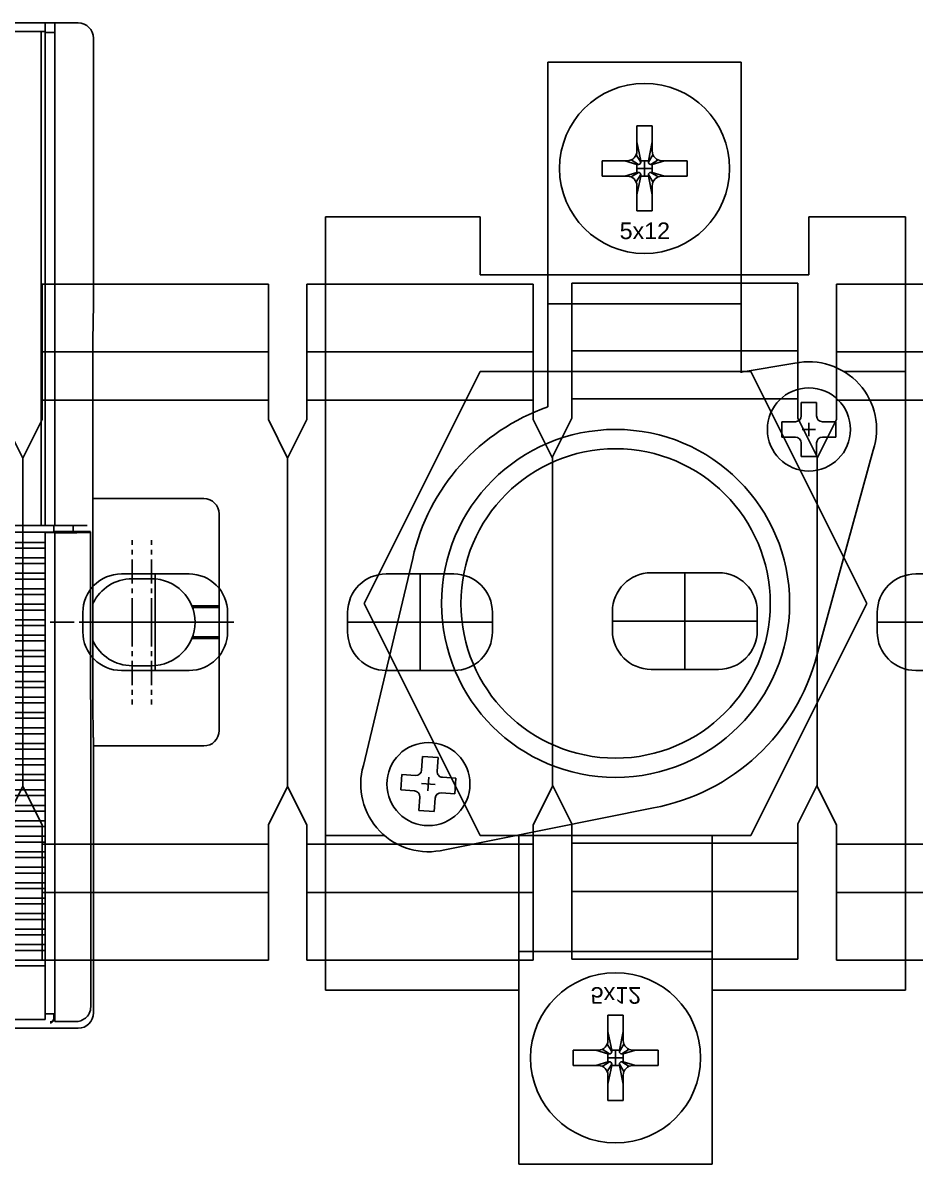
# Model space of a CAD drawing. Header units: millimetres. Extents: x 60229 to 91621, y 21923 to 36546.
# Drawn here: x 82612.1 to 82658.3, y 29826.6 to 29885.6 of the extents above; entities that cross this region are included whole.
import ezdxf
from ezdxf.enums import TextEntityAlignment as Align

# ---------------------------------------------------------------- set-up
doc = ezdxf.new("R2010")
doc.units = ezdxf.units.MM
doc.linetypes.add('CENTER', pattern=[2, 1.25, -0.25, 0.25, -0.25])
for name, color, linetype in [('CASE_DISPLAY_FRONT_BL2', 7, 'Continuous'), ('CASE_UPPER_BL7', 7, 'Continuous'), ('COVER_DISPLAY_BL4', 7, 'Continuous'), ('SUPPORTER_FIXING_BL9', 7, 'Continuous'), ('WINDOW_BL6', 7, 'Continuous')]:
    doc.layers.add(name, color=color, linetype=linetype)
doc.styles.get("Standard").update_dxf_attribs({"font": 'arial.ttf'})

# ---------------------------------------------------------------- blocks, each defined once
blk = doc.blocks.new('A$C07631195')
at = {"layer": 'CASE_DISPLAY_FRONT_BL2', "color": 7, "linetype": 'Continuous'}
for p, q in [((80.75, 52.496), (9.75, 52.496)), ((78.25, 52.054), (80.75, 52.054)), ((80.75, 26.496), (80.75, 52.496)), ((81.25, 51.996), (80.75, 51.996)), ((82.45, 52.496), (81.25, 52.496)), ((81.25, 52.496), (81.25, 50.537)), ((83.25, 37.486), (83.25, 51.696)), ((81.25, 26.496), (81.25, 50.537)), ((83.243, 37.486), (83.244, 37.486)), ((83.244, 37.486), (83.25, 37.486)), ((83.219, 17.496), (83.219, 35.496)), ((80.55, 26.496), (82.917, 26.496)), ((81.2, 26.147), (81.2, 26.496)), ((83.22, 17.237), (83.219, 17.496)), ((83.244, 15.506), (83.243, 15.507)), ((83.25, 15.506), (83.244, 15.506)), ((83.25, 1.296), (83.25, 15.506)), ((81.2, 0.982), (81.2, 1.247)), ((8.05, 0.496), (82.45, 0.496))]:
    blk.add_line(p, q, dxfattribs=at)
for centre, radius, start, end in [((81, 1.026), 0.2, 269.99694, 326.92187), ((80.99, 0.984), 0.21, 337.94371, 348.29605), ((81, 1.026), 0.2, 349.06269, 359.9552), ((80.992, 0.983), 0.208, 348.22723, 354.11711), ((81.007, 0.982), 0.193, 354.10167, 359.95244)]:
    blk.add_arc(centre, radius, start, end, dxfattribs=at)
for centre, major_axis, start_param, end_param in [((82.45, 51.696), (0.338, 0.725), -1.134078, 0.436399), ((82.45, 1.297), (-0.338, 0.725), -3.577991, -2.007515)]:
    blk.add_ellipse(centre, major_axis=major_axis, ratio=0.999583, start_param=start_param, end_param=end_param, dxfattribs=at)
for points, knots in [([(83.219, 35.496), (83.219, 35.624), (83.22, 35.875), (83.221, 36.241), (83.223, 36.578), (83.226, 36.874), (83.229, 37.091), (83.232, 37.235), (83.234, 37.32), (83.237, 37.387), (83.237, 37.437), (83.242, 37.467), (83.24, 37.483), (83.243, 37.486)], [0, 0, 0, 0, 0.192933, 0.378638, 0.55022, 0.701112, 0.825544, 0.876383, 0.918982, 0.95298, 0.978033, 0.993805, 1, 1, 1, 1]), ([(82.202, 26.187), (82.201, 26.231), (82.199, 26.306), (82.199, 26.401), (82.194, 26.46), (82.196, 26.489), (82.193, 26.496)], [0, 0, 0, 0, 0.422136, 0.731008, 0.924015, 1, 1, 1, 1]), ([(83.243, 15.506), (83.241, 15.509), (83.242, 15.523), (83.238, 15.547), (83.237, 15.59), (83.235, 15.646), (83.233, 15.718), (83.23, 15.84), (83.227, 16.025), (83.224, 16.281), (83.222, 16.575), (83.221, 16.898), (83.22, 17.122), (83.22, 17.237)], [0, 0, 0, 0, 0.006068, 0.021273, 0.045423, 0.078276, 0.119584, 0.169094, 0.291086, 0.439963, 0.611585, 0.800866, 1, 1, 1, 1]), ([(81, 0.777), (81.027, 0.777), (81.063, 0.786), (81.095, 0.803), (81.103, 0.808)], [0, 0, 0, 0, 0.739922, 1, 1, 1, 1]), ([(81.103, 0.808), (81.112, 0.813), (81.146, 0.838), (81.172, 0.874), (81.185, 0.905)], [0, 0, 0, 0, 0.232554, 1, 1, 1, 1])]:
    blk.add_open_spline(points, degree=3, knots=knots, dxfattribs=at)
for points in [[(83.119, 17.303), (83.119, 17.321), (83.116, 17.339), (83.111, 17.356)], [(81.168, 0.917), (81.182, 0.939), (81.192, 0.963), (81.196, 0.988)]]:
    blk.add_open_spline(points, degree=3, dxfattribs=at)
at = {"layer": 'CASE_UPPER_BL7', "color": 7, "linetype": 'Continuous'}
blk.add_line((80.75, 52.494), (81.25, 52.494), dxfattribs=at)
at = {"layer": 'COVER_DISPLAY_BL4', "color": 7, "linetype": 'Continuous'}
for p, q in [((71.25, 26.147), (81.25, 26.147)), ((81.25, 26.131), (80.75, 26.131)), ((80.75, 0.947), (80.75, 26.128)), ((83.092, 26.181), (81.25, 26.181)), ((81.25, 26.181), (81.25, 26.147)), ((81.25, 26.128), (82.228, 26.128)), ((81.25, 26.128), (81.25, 3.296)), ((83.092, 26.181), (83.028, 26.135)), ((83.092, 26.181), (83.092, 26.181)), ((83.094, 26.178), (83.094, 18.41)), ((80.75, 25.626), (54.949, 25.626)), ((80.75, 24.826), (54.487, 24.826)), ((54.775, 25.326), (80.75, 25.326)), ((54.313, 24.526), (80.75, 24.526)), ((53.852, 23.726), (80.75, 23.726)), ((80.75, 24.026), (54.025, 24.026)), ((80.75, 23.226), (53.563, 23.226)), ((53.39, 22.926), (80.75, 22.926)), ((52.928, 22.126), (80.75, 22.126)), ((80.75, 22.426), (53.101, 22.426)), ((52.401, 21.326), (80.75, 21.326)), ((52.63, 21.626), (80.75, 21.626)), ((51.855, 20.826), (80.75, 20.826)), ((51.343, 20.526), (80.75, 20.526)), ((80.75, 20.026), (9.75, 20.026)), ((9.75, 19.726), (80.75, 19.726)), ((80.75, 19.226), (9.75, 19.226)), ((9.75, 18.926), (80.75, 18.926)), ((80.75, 18.426), (9.75, 18.426)), ((9.75, 18.126), (80.75, 18.126)), ((80.75, 17.626), (9.75, 17.626)), ((9.75, 17.326), (80.75, 17.326)), ((83.113, 17.277), (83.102, 17.703)), ((83.113, 2.843), (83.113, 17.277)), ((80.75, 16.826), (9.75, 16.826)), ((9.75, 16.526), (80.75, 16.526)), ((80.75, 16.026), (9.75, 16.026)), ((9.75, 15.726), (80.75, 15.726)), ((80.75, 15.226), (9.75, 15.226)), ((9.75, 14.926), (80.75, 14.926)), ((80.75, 14.426), (9.75, 14.426)), ((9.75, 14.126), (80.75, 14.126)), ((80.75, 13.626), (9.75, 13.626)), ((9.75, 13.326), (80.75, 13.326)), ((80.75, 12.826), (9.75, 12.826)), ((9.75, 12.526), (80.75, 12.526)), ((80.75, 12.026), (9.75, 12.026)), ((9.75, 11.726), (80.75, 11.726)), ((80.75, 11.226), (9.75, 11.226)), ((9.75, 10.926), (80.75, 10.926)), ((80.75, 10.426), (9.75, 10.426)), ((9.75, 10.126), (80.75, 10.126)), ((80.75, 9.626), (9.75, 9.626)), ((9.75, 9.326), (80.75, 9.326)), ((80.75, 8.826), (9.75, 8.826)), ((9.75, 8.526), (80.75, 8.526)), ((80.75, 8.026), (9.75, 8.026)), ((9.75, 7.726), (80.75, 7.726)), ((80.75, 7.226), (9.75, 7.226)), ((9.75, 6.926), (80.75, 6.926)), ((80.75, 6.426), (9.75, 6.426)), ((9.75, 6.126), (80.75, 6.126)), ((80.75, 5.626), (9.75, 5.626)), ((9.75, 5.326), (80.75, 5.326)), ((80.75, 4.826), (9.75, 4.826)), ((9.75, 4.526), (80.75, 4.526)), ((80.75, 4.026), (9.75, 4.026)), ((9.75, 3.726), (80.75, 3.726)), ((81.25, 0.843), (81.25, 3.296)), ((81.25, 1.247), (80.75, 1.247)), ((80.75, 0.947), (9.75, 0.947)), ((82.322, 0.843), (81.25, 0.843)), ((82.322, 0.843), (82.288, 0.843))]:
    blk.add_line(p, q, dxfattribs=at)
for centre, major_axis, ratio, start_param, end_param in [((82.228, 26.135), (0.8, 0), 0.008727, -1.570796, -0.012217), ((83.121, 18.41), (0, 1), 0.027186, 1.570796, 2.356194), ((83.089, 2.843), (0, 2), 0.012218, -2.240637, -1.570796)]:
    blk.add_ellipse(centre, major_axis=major_axis, ratio=ratio, start_param=start_param, end_param=end_param, dxfattribs=at)
blk.add_open_spline([(83.108, 1.601), (83.107, 1.483), (83.052, 1.261), (82.849, 1.013), (82.596, 0.873), (82.412, 0.843), (82.322, 0.843)], degree=3, knots=[0, 0, 0, 0, 0.293159, 0.545589, 0.776788, 1, 1, 1, 1], dxfattribs=at)
at = {"layer": 'SUPPORTER_FIXING_BL9', "color": 7, "linetype": 'Continuous'}
for p, q in [((88.95, 27.896), (83.219, 27.896)), ((89.75, 15.896), (89.75, 27.096)), ((86.25, 23.746), (85.25, 23.746)), ((89.75, 22.338), (88.337, 22.338)), ((89.75, 22.26), (88.367, 22.26)), ((89.75, 20.733), (88.367, 20.733)), ((89.75, 20.654), (88.337, 20.654)), ((85.25, 19.246), (86.25, 19.246)), ((88.95, 15.096), (83.25, 15.096))]:
    blk.add_line(p, q, dxfattribs=at)
at = {"layer": 'SUPPORTER_FIXING_BL9', "color": 1, "linetype": 'CENTER'}
for p, q in [((85.25, 21.496), (85.25, 25.746)), ((86.25, 21.496), (86.25, 25.746)), ((82, 21.496), (81, 21.496)), ((86.25, 21.496), (82, 21.496)), ((85.25, 21.496), (85.25, 17.246)), ((86.25, 21.496), (89.5, 21.496)), ((86.25, 21.496), (86.25, 17.246)), ((89.5, 21.496), (90.5, 21.496))]:
    blk.add_line(p, q, dxfattribs=at)
at = {"layer": 'SUPPORTER_FIXING_BL9', "color": 7, "linetype": 'Continuous'}
for centre, radius, start, end in [((88.95, 27.096), 0.8, 0, 90), ((85.25, 21.496), 2.25, 90, 154.57267), ((86.25, 21.496), 2.25, 270, 90), ((85.25, 21.496), 2.25, 205.42733, 270), ((88.95, 15.896), 0.8, 270, 0)]:
    blk.add_arc(centre, radius, start, end, dxfattribs=at)
at = {"layer": 'WINDOW_BL6', "color": 7, "linetype": 'Continuous'}
for p, q in [((78.3, 52.054), (80.55, 52.054)), ((80.55, 52.054), (80.55, 26.496)), ((9.95, 26.496), (80.55, 26.496))]:
    blk.add_line(p, q, dxfattribs=at)
blk = doc.blocks.new('A$C24101B00')
at = {"color": 3, "linetype": 'ByBlock', "lineweight": -2}
for p, q in [((0.999, 34.96), (0.999, 27.968)), ((0.999, 34.96), (12.7, 34.96)), ((12.7, 34.96), (12.7, 27.968)), ((12.7, 31.464), (0.999, 31.464)), ((12.7, 28.967), (0.999, 28.967)), ((0, 25.97), (0.999, 27.968)), ((12.7, 27.968), (13.699, 25.97)), ((0, 25.97), (0, 8.99)), ((13.699, 25.97), (13.699, 8.99)), ((5.101, 19.977), (8.597, 19.977)), ((3.104, 16.981), (3.104, 17.979)), ((10.595, 16.981), (10.595, 17.979)), ((5.101, 14.983), (8.597, 14.983)), ((0, 8.99), (0.999, 6.992)), ((12.7, 6.992), (13.699, 8.99)), ((0.999, 0), (0.999, 6.992)), ((12.7, 0), (12.7, 6.992)), ((0.999, 5.993), (12.7, 5.993)), ((12.7, 3.496), (0.999, 3.496)), ((0.999, 0), (12.7, 0))]:
    blk.add_line(p, q, dxfattribs=at)
at = {"color": 4, "linetype": 'ByBlock', "lineweight": -2}
for p, q in [((6.849, 19.977), (6.849, 14.983)), ((3.104, 17.48), (10.595, 17.48))]:
    blk.add_line(p, q, dxfattribs=at)
at = {"color": 3, "linetype": 'ByBlock', "lineweight": -2}
for centre, start, end in [((5.101, 17.979), 90, 180), ((8.597, 17.979), 0, 90), ((5.101, 16.981), 180, 270), ((8.597, 16.981), 270, 0)]:
    blk.add_arc(centre, 1.998, start, end, dxfattribs=at)
blk = doc.blocks.new('A$C069F31EE')
at = {"color": 16}
for p, q in [((0.5, 0.15), (-0.2, 0.15)), ((0.15, 0.5), (0.15, -0.2))]:
    blk.add_line(p, q, dxfattribs=at)
blk = doc.blocks.new('A$C73DE6472')
at = {"color": 250}
for p, q in [((1, 2.8), (1.8, 2.8)), ((1, 2.1), (1, 2.8)), ((1.8, 2.8), (1.8, 2.1)), ((0, 1), (0, 1.8)), ((0.7, 1.8), (0, 1.8)), ((2.1, 1.8), (2.8, 1.8)), ((2.8, 1.8), (2.8, 1)), ((0.7, 1), (0, 1)), ((1, 0), (1, 0.7)), ((1.8, 0.7), (1.8, 0)), ((2.1, 1), (2.8, 1)), ((1.8, 0), (1, 0))]:
    blk.add_line(p, q, dxfattribs=at)
for centre, start, end in [((0.7, 2.1), 270, 0), ((2.1, 2.1), 180, 270), ((0.7, 0.7), 0, 90), ((2.1, 0.7), 90, 180)]:
    blk.add_arc(centre, 0.3, start, end, dxfattribs=at)
at = {"color": 146}
blk.add_blockref('A$C069F31EE', (1.25, 1.25), dxfattribs=at)
blk = doc.blocks.new('A$C2B95716B')
at = {"color": 250}
blk.add_circle((2.15, 2.15), 2.15, dxfattribs=at)
blk.add_blockref('A$C73DE6472', (0.75, 0.75), dxfattribs=at)
blk = doc.blocks.new('A$C7B0C4276')
at = {"color": 16}
for p, q in [((0.5, 0.1), (-0.3, 0.1)), ((0.1, 0.5), (0.1, -0.3))]:
    blk.add_line(p, q, dxfattribs=at)
blk = doc.blocks.new('A$C539340AF')
at = {"color": 163}
for p, q in [((1.805, 4.4), (1.805, 3.1)), ((1.805, 4.4), (2.594, 4.4)), ((2.594, 3.1), (2.594, 4.4)), ((2.002, 2.6), (1.805, 3.569)), ((2.397, 2.6), (2.594, 3.569)), ((0, 2.6), (0, 2.6)), ((1.305, 2.6), (0, 2.6)), ((0, 1.8), (0, 2.6)), ((1.805, 2.403), (1.174, 2.6)), ((1.884, 2.403), (1.503, 2.641)), ((2.002, 2.521), (1.764, 2.902)), ((1.805, 2.403), (1.805, 1.997)), ((1.805, 2.403), (1.884, 2.403)), ((2.002, 2.6), (2.002, 2.521)), ((2.397, 2.6), (2.002, 2.6)), ((2.397, 2.521), (2.635, 2.902)), ((2.397, 2.6), (2.397, 2.521)), ((2.515, 2.403), (2.896, 2.641)), ((2.594, 2.403), (2.515, 2.403)), ((2.594, 2.403), (3.225, 2.6)), ((2.594, 2.403), (2.594, 1.997)), ((3.094, 2.6), (4.4, 2.6)), ((4.4, 2.6), (4.4, 2.6)), ((4.4, 1.8), (4.4, 2.6)), ((0, 1.8), (1.305, 1.8)), ((1.805, 1.997), (1.174, 1.8)), ((1.884, 1.997), (1.503, 1.759)), ((2.002, 1.879), (1.764, 1.498)), ((1.805, 1.997), (1.884, 1.997)), ((2.002, 1.8), (1.805, 0.831)), ((2.002, 1.8), (2.002, 1.879)), ((2.002, 1.8), (2.397, 1.8)), ((2.397, 1.8), (2.397, 1.879)), ((2.397, 1.879), (2.635, 1.498)), ((2.397, 1.8), (2.594, 0.831)), ((2.515, 1.997), (2.896, 1.759)), ((2.594, 1.997), (2.515, 1.997)), ((2.594, 1.997), (3.225, 1.8)), ((4.4, 1.8), (3.094, 1.8)), ((1.805, 0), (1.805, 1.3)), ((2.594, 1.3), (2.594, 0)), ((1.805, 0), (2.594, 0))]:
    blk.add_line(p, q, dxfattribs=at)
for centre, radius, start, end in [((1.305, 3.1), 0.5, 270, 0), ((3.094, 3.1), 0.5, 180, 270), ((1.884, 2.521), 0.118, 270, 360), ((2.515, 2.521), 0.118, 180, 270), ((1.305, 1.3), 0.5, 0, 90), ((1.884, 1.879), 0.118, 0, 90), ((2.515, 1.879), 0.118, 90, 180), ((3.094, 1.3), 0.5, 90, 180)]:
    blk.add_arc(centre, radius, start, end, dxfattribs=at)
at = {"color": 250}
blk.add_blockref('A$C7B0C4276', (2.1, 2.1), dxfattribs=at)
blk = doc.blocks.new('A$C2F303CF4')
at = {"color": 163}
blk.add_circle((4.4, 4.4), 4.4, dxfattribs=at)
at = {"color": 250}
blk.add_blockref('A$C539340AF', (2.2, 2.2), dxfattribs=at)
at = {"color": 163}
blk.add_text('5x12', height=0.86, dxfattribs=at).set_placement((4.413, 0.743), align=Align.CENTER)
blk = doc.blocks.new('A$C2EE03BCD')
at = {"color": 253}
for p, q in [((12, 26), (0, 20)), ((24, 20), (12, 26)), ((0, 20), (0, 6)), ((24, 20), (24, 6)), ((0, 6), (12, 0)), ((12, 0), (24, 6))]:
    blk.add_line(p, q, dxfattribs=at)
blk.add_circle((12, 13), 8, dxfattribs=at)
blk = doc.blocks.new('A$C15553577')
at = {"color": 252}
for p, q in [((11.5, 57), (21.5, 57)), ((11.5, 57), (11.5, 39.164)), ((21.5, 57), (21.5, 40.934)), ((11.5, 44.5), (21.5, 44.5)), ((11.5, 44.5), (21.5, 44.5)), ((21.5, 40.966), (24.276, 41.424)), ((25.407, 26.306), (28.329, 36.92)), ((4.506, 31.333), (1.953, 20.623)), ((16.954, 18.429), (6.159, 16.262)), ((10, 0), (10, 17)), ((20, 17), (10, 17)), ((20, 0), (20, 17)), ((10, 11), (20, 11)), ((20, 0), (10, 0))]:
    blk.add_line(p, q, dxfattribs=at)
at = {"color": 250}
for p, q in [((0, 49), (8, 49)), ((0, 9), (0, 49)), ((0, 49), (0, 9)), ((8, 46), (8, 49)), ((25, 49), (30, 49)), ((25, 46), (25, 49)), ((30, 49), (30, 9)), ((30, 49), (30, 9)), ((25, 46), (8, 46)), ((30, 41), (26.803, 41)), ((3.042, 17), (0, 17)), ((10, 17), (9.687, 17)), ((10, 9), (0, 9)), ((0, 9), (10, 9)), ((30, 9), (20, 9)), ((20, 9), (30, 9))]:
    blk.add_line(p, q, dxfattribs=at)
at = {"color": 252}
blk.add_circle((15, 29), 9, dxfattribs=at)
for centre, radius, start, end in [((25, 38), 3.5, 342.03531, 101.93912), ((15, 29), 10.75, 109.0008, 167.46798), ((15, 29), 10.75, 280.47213, 345.48514), ((5.317, 19.659), 3.5, 164.01815, 283.92196)]:
    blk.add_arc(centre, radius, start, end, dxfattribs=at)
at = {"color": 250}
for name, p in [('A$C2F303CF4', (12.1, 47.1)), ('A$C2B95716B', (22.85, 35.85))]:
    blk.add_blockref(name, p, dxfattribs=at)
at = {"color": 253, "rotation": 90}
blk.add_blockref('A$C2EE03BCD', (28, 17), dxfattribs=at)
at = {"color": 250, "xscale": -1}
for name, p, rotation in [('A$C2B95716B', (7.614, 21.652), 85.9572701192265), ('A$C2F303CF4', (10.6, 9.9), 180)]:
    blk.add_blockref(name, p, dxfattribs=dict(at, rotation=rotation))

msp = doc.modelspace()

# ---------------------------------------------------------------- block references
at = {"lineweight": -2}
msp.add_blockref('A$C07631195', (82532.555, 29833.14), dxfattribs=at)
at = {"color": 250, "lineweight": -2}
msp.add_blockref('A$C15553577', (82627.811, 29826.607), dxfattribs=at)
at = {"color": 3, "linetype": 'ByBlock', "lineweight": -2}
for p in [(82598.449, 29837.157), (82612.148, 29837.157), (82625.846, 29837.157), (82639.545, 29837.216), (82653.244, 29837.157)]:
    msp.add_blockref('A$C24101B00', p, dxfattribs=at)

doc.saveas('drawing.dxf')
